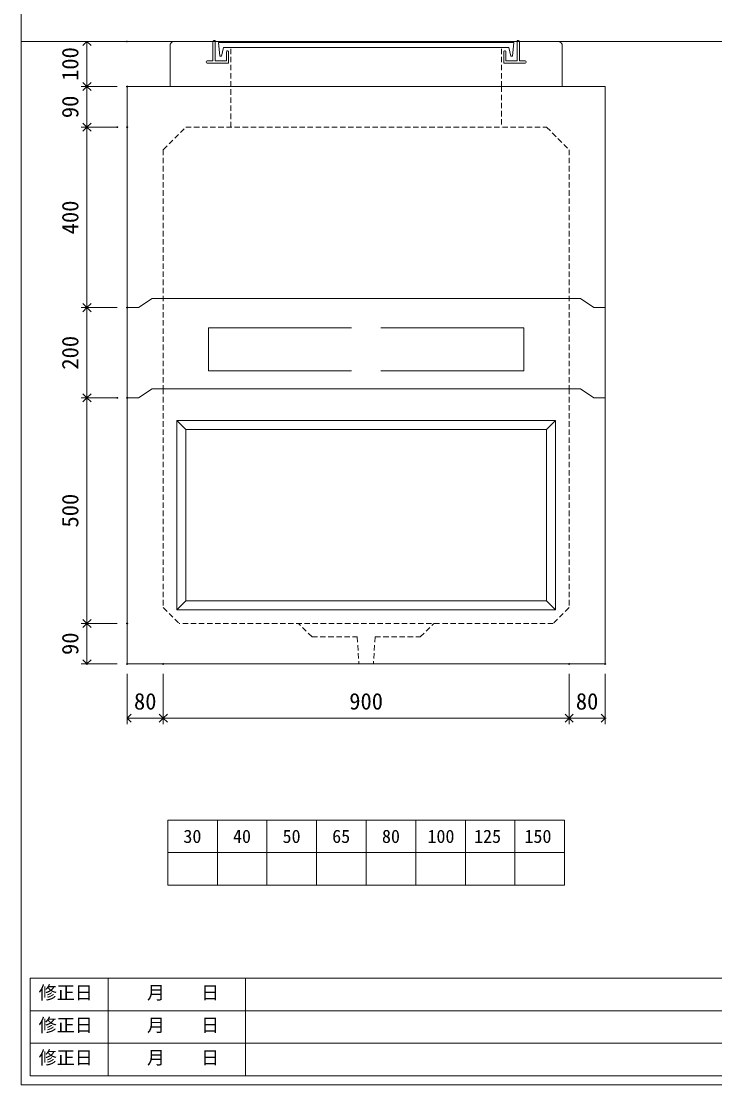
# Model space of a CAD drawing. Units: millimetres, scale not verified. Extents: x -4890 to 18490, y -2328 to 2328.
# Drawn here: x -1230 to 308, y -1947 to 410 of the extents above; entities that cross this region are included whole.
import ezdxf
from ezdxf.enums import TextEntityAlignment as Align

# ---------------------------------------------------------------- set-up
doc = ezdxf.new("R2010")
doc.units = ezdxf.units.MM
doc.header["$LTSCALE"] = 10
doc.header["$PDMODE"] = 32
doc.header["$PDSIZE"] = 2
doc.linetypes.add('DASHED1', pattern=[1.8, 1.2, -0.6])
doc.linetypes.add('USER2', pattern=[50.8, 31.75, -6.35, 6.35, -6.35])
doc.layers.add('0-1_Defpoints', color=7, linetype='Continuous')
for name, color, linetype, lineweight in [('0-2_waku', 7, 'Continuous', 18), ('0-3_gaikei', 7, 'Continuous', 18), ('0-4_kakure', 7, 'DASHED1', 5), ('0-5_sunpou', 7, 'Continuous', 5), ('0-9_uchigawa', 6, 'Continuous', 18), ('0-B_futa', 3, 'Continuous', 18), ('0-C_GL', 4, 'Continuous', 18), ('0-E_文字１', 7, 'Continuous', 18), ('1-3_uchigawa2', 6, 'USER2', 18)]:
    doc.layers.add(name, color=color, linetype=linetype, lineweight=lineweight)
doc.styles.add('ＭＳ ゴシック', font='')
doc.styles.get('ＭＳ ゴシック').set_extended_font_data('MS Gothic')

# ---------------------------------------------------------------- blocks, each defined once
blk = doc.blocks.new('_Open90')
at = {"layer": '0-5_sunpou'}
blk.add_line((0, 0), (-1, 0), dxfattribs=at)
blk.add_lwpolyline([(-0.5, 0.5), (0, 0), (-0.5, -0.5)], dxfattribs=at)
blk = doc.blocks.new('D107')
at = {"layer": '0-1_Defpoints'}
for p in [(452.32, 1752.03), (363, 1252.03), (452.32, 1252.03)]:
    blk.add_point(p, dxfattribs=at)
at = {"layer": '0-5_sunpou'}
for p, q in [((430.32, 1752.03), (350, 1752.03)), ((363, 1734.03), (363, 1270.03)), ((430.32, 1252.03), (350, 1252.03))]:
    blk.add_line(p, q, dxfattribs=at)
at = {"layer": '0-5_sunpou', "xscale": 18, "yscale": 18}
for p, rotation in [((363, 1752.03), 90), ((363, 1252.03), 270)]:
    blk.add_blockref('_Open90', p, dxfattribs=dict(at, rotation=rotation))
at = {"layer": '0-5_sunpou', "style": 'ＭＳ ゴシック'}
blk.add_text('500', height=36.66, rotation=90, dxfattribs=at).set_placement((355, 1464.53), align=Align.BOTTOM_LEFT)
blk = doc.blocks.new('D108')
at = {"layer": '0-1_Defpoints'}
for p in [(452.32, 1252.03), (363, 1162.03), (452.32, 1162.03)]:
    blk.add_point(p, dxfattribs=at)
at = {"layer": '0-5_sunpou'}
for p, q in [((430.32, 1252.03), (350, 1252.03)), ((363, 1234.03), (363, 1180.03)), ((430.32, 1162.03), (350, 1162.03))]:
    blk.add_line(p, q, dxfattribs=at)
at = {"layer": '0-5_sunpou', "xscale": 18, "yscale": 18}
for p, rotation in [((363, 1252.03), 90), ((363, 1162.03), 270)]:
    blk.add_blockref('_Open90', p, dxfattribs=dict(at, rotation=rotation))
at = {"layer": '0-5_sunpou', "style": 'ＭＳ ゴシック'}
blk.add_text('90', height=36.66, rotation=90, dxfattribs=at).set_placement((355, 1182.03), align=Align.BOTTOM_LEFT)
blk = doc.blocks.new('D109')
at = {"layer": '0-1_Defpoints'}
for p in [(452.32, 1162.03), (532.32, 1162.03), (532.32, 1042)]:
    blk.add_point(p, dxfattribs=at)
at = {"layer": '0-5_sunpou'}
for p, q in [((452.32, 1140.03), (452.32, 1029)), ((532.32, 1140.03), (532.32, 1029)), ((470.32, 1042), (514.32, 1042))]:
    blk.add_line(p, q, dxfattribs=at)
at = {"layer": '0-5_sunpou', "xscale": 18, "yscale": 18, "rotation": 180}
blk.add_blockref('_Open90', (452.32, 1042), dxfattribs=at)
at = {"layer": '0-5_sunpou', "xscale": 18, "yscale": 18}
blk.add_blockref('_Open90', (532.32, 1042), dxfattribs=at)
at = {"layer": '0-5_sunpou', "style": 'ＭＳ ゴシック'}
blk.add_text('80', height=36.66, dxfattribs=at).set_placement((467.32, 1050), align=Align.BOTTOM_LEFT)
blk = doc.blocks.new('D110')
at = {"layer": '0-1_Defpoints'}
for p in [(532.32, 1162.03), (1432.32, 1162.03), (1432.32, 1042)]:
    blk.add_point(p, dxfattribs=at)
at = {"layer": '0-5_sunpou'}
for p, q in [((532.32, 1140.03), (532.32, 1029)), ((1432.32, 1140.03), (1432.32, 1029)), ((550.32, 1042), (1414.32, 1042))]:
    blk.add_line(p, q, dxfattribs=at)
at = {"layer": '0-5_sunpou', "xscale": 18, "yscale": 18, "rotation": 180}
blk.add_blockref('_Open90', (532.32, 1042), dxfattribs=at)
at = {"layer": '0-5_sunpou', "xscale": 18, "yscale": 18}
blk.add_blockref('_Open90', (1432.32, 1042), dxfattribs=at)
at = {"layer": '0-5_sunpou', "style": 'ＭＳ ゴシック'}
blk.add_text('900', height=36.66, dxfattribs=at).set_placement((944.82, 1050), align=Align.BOTTOM_LEFT)
blk = doc.blocks.new('D111')
at = {"layer": '0-1_Defpoints'}
for p in [(1432.32, 1162.03), (1512.32, 1162.03), (1512.32, 1042)]:
    blk.add_point(p, dxfattribs=at)
at = {"layer": '0-5_sunpou'}
for p, q in [((1432.32, 1140.03), (1432.32, 1029)), ((1512.32, 1140.03), (1512.32, 1029)), ((1450.32, 1042), (1494.32, 1042))]:
    blk.add_line(p, q, dxfattribs=at)
at = {"layer": '0-5_sunpou', "xscale": 18, "yscale": 18, "rotation": 180}
blk.add_blockref('_Open90', (1432.32, 1042), dxfattribs=at)
at = {"layer": '0-5_sunpou', "xscale": 18, "yscale": 18}
blk.add_blockref('_Open90', (1512.32, 1042), dxfattribs=at)
at = {"layer": '0-5_sunpou', "style": 'ＭＳ ゴシック'}
blk.add_text('80', height=36.66, dxfattribs=at).set_placement((1447.32, 1050), align=Align.BOTTOM_LEFT)
blk = doc.blocks.new('D112')
at = {"layer": '0-1_Defpoints'}
for p in [(451.54, 2542.03), (363, 2442.03), (452.32, 2442.03)]:
    blk.add_point(p, dxfattribs=at)
at = {"layer": '0-5_sunpou'}
for p, q in [((429.54, 2542.03), (350, 2542.03)), ((363, 2524.03), (363, 2460.03)), ((430.32, 2442.03), (350, 2442.03))]:
    blk.add_line(p, q, dxfattribs=at)
at = {"layer": '0-5_sunpou', "xscale": 18, "yscale": 18}
for p, rotation in [((363, 2542.03), 90), ((363, 2442.03), 270)]:
    blk.add_blockref('_Open90', p, dxfattribs=dict(at, rotation=rotation))
at = {"layer": '0-5_sunpou', "style": 'ＭＳ ゴシック'}
blk.add_text('100', height=36.66, rotation=90, dxfattribs=at).set_placement((355, 2454.53), align=Align.BOTTOM_LEFT)
blk = doc.blocks.new('D113')
at = {"layer": '0-1_Defpoints'}
for p in [(452.32, 2442.03), (363, 2352.03), (452.32, 2352.03)]:
    blk.add_point(p, dxfattribs=at)
at = {"layer": '0-5_sunpou'}
for p, q in [((430.32, 2442.03), (350, 2442.03)), ((363, 2424.03), (363, 2370.03)), ((430.32, 2352.03), (350, 2352.03))]:
    blk.add_line(p, q, dxfattribs=at)
at = {"layer": '0-5_sunpou', "xscale": 18, "yscale": 18}
for p, rotation in [((363, 2442.03), 90), ((363, 2352.03), 270)]:
    blk.add_blockref('_Open90', p, dxfattribs=dict(at, rotation=rotation))
at = {"layer": '0-5_sunpou', "style": 'ＭＳ ゴシック'}
blk.add_text('90', height=36.66, rotation=90, dxfattribs=at).set_placement((355, 2372.03), align=Align.BOTTOM_LEFT)
blk = doc.blocks.new('D114')
at = {"layer": '0-1_Defpoints'}
for p in [(430.32, 2352.03), (363, 1952.03), (452.32, 1952.03)]:
    blk.add_point(p, dxfattribs=at)
at = {"layer": '0-5_sunpou'}
for p, q in [((408.32, 2352.03), (350, 2352.03)), ((363, 2334.03), (363, 1970.03)), ((430.32, 1952.03), (350, 1952.03))]:
    blk.add_line(p, q, dxfattribs=at)
at = {"layer": '0-5_sunpou', "xscale": 18, "yscale": 18}
for p, rotation in [((363, 2352.03), 90), ((363, 1952.03), 270)]:
    blk.add_blockref('_Open90', p, dxfattribs=dict(at, rotation=rotation))
at = {"layer": '0-5_sunpou', "style": 'ＭＳ ゴシック'}
blk.add_text('400', height=36.66, rotation=90, dxfattribs=at).set_placement((355, 2114.53), align=Align.BOTTOM_LEFT)
blk = doc.blocks.new('D115')
at = {"layer": '0-1_Defpoints'}
for p in [(452.32, 1952.03), (363, 1752.03), (430.32, 1752.03)]:
    blk.add_point(p, dxfattribs=at)
at = {"layer": '0-5_sunpou'}
for p, q in [((430.32, 1952.03), (350, 1952.03)), ((363, 1934.03), (363, 1770.03)), ((408.32, 1752.03), (350, 1752.03))]:
    blk.add_line(p, q, dxfattribs=at)
at = {"layer": '0-5_sunpou', "xscale": 18, "yscale": 18}
for p, rotation in [((363, 1952.03), 90), ((363, 1752.03), 270)]:
    blk.add_blockref('_Open90', p, dxfattribs=dict(at, rotation=rotation))
at = {"layer": '0-5_sunpou', "style": 'ＭＳ ゴシック'}
blk.add_text('200', height=36.66, rotation=90, dxfattribs=at).set_placement((355, 1814.53), align=Align.BOTTOM_LEFT)

msp = doc.modelspace()

# ---------------------------------------------------------------- linework, layer by layer
at = {"layer": '0-2_waku'}
for p, q in [((-1230.06, 2328), (-1230.06, -1947)), ((-905.06, -1360.34), (-25.06, -1360.34)), ((-905.06, -1360.34), (-905.06, -1504.34)), ((-905.06, -1360.34), (-905.06, -1504.34)), ((-905.06, -1360.34), (-905.06, -1504.34)), ((-905.06, -1360.34), (-905.06, -1504.34)), ((-795.06, -1360.34), (-795.06, -1504.34)), ((-685.06, -1360.34), (-685.06, -1504.34)), ((-685.06, -1360.34), (-685.06, -1504.34)), ((-575.06, -1360.34), (-575.06, -1504.34)), ((-465.06, -1360.34), (-465.06, -1504.34)), ((-355.06, -1360.34), (-355.06, -1504.34)), ((-245.06, -1360.34), (-245.06, -1504.34)), ((-135.06, -1360.34), (-135.06, -1504.34)), ((-25.06, -1360.34), (-25.06, -1504.34)), ((-905.06, -1432.34), (-25.06, -1432.34)), ((-905.06, -1504.34), (-25.06, -1504.34)), ((-1210.06, -1711), (-1210.06, -1927)), ((-1210.06, -1711), (817.94, -1711)), ((-1037.56, -1711), (-1037.56, -1927)), ((-732.56, -1711), (-732.56, -1927)), ((-732.56, -1711), (-732.56, -1927)), ((-1210.06, -1783), (817.94, -1783)), ((-1210.06, -1855), (529.94, -1855)), ((-1210.06, -1927), (817.94, -1927)), ((-1230.06, -1947), (4889.94, -1947)), ((-1230.06, -1947), (4889.94, -1947))]:
    msp.add_line(p, q, dxfattribs=at)
at = {"layer": '0-3_gaikei'}
for p, q in [((-900.06, 265.66), (-900.06, 355.66)), ((-890.06, 365.66), (-805.06, 365.66)), ((-125.06, 365.66), (-40.06, 365.66)), ((-30.06, 265.66), (-30.06, 355.66)), ((-995.06, 265.66), (64.94, 265.66)), ((-995.06, 265.66), (-995.06, -1014.34)), ((-900.06, 265.66), (-790.06, 265.66)), ((-865.06, 265.66), (-65.06, 265.66)), ((-30.06, 265.66), (-140.06, 265.66)), ((64.94, 265.66), (64.94, -1014.34)), ((-970.06, -224.34), (-940.06, -204.34)), ((-940.06, -204.34), (9.94, -204.34)), ((9.94, -204.34), (39.94, -224.34)), ((-970.06, -224.34), (-995.06, -224.34)), ((39.94, -224.34), (64.94, -224.34)), ((-970.06, -424.34), (-940.06, -404.34)), ((-940.06, -404.34), (9.94, -404.34)), ((-940.06, -404.34), (9.94, -404.34)), ((9.94, -404.34), (39.94, -424.34)), ((-970.06, -424.34), (-995.06, -424.34)), ((39.94, -424.34), (64.94, -424.34)), ((64.94, -1014.34), (-995.06, -1014.34))]:
    msp.add_line(p, q, dxfattribs=at)
for centre, radius, start, end in [((-890.64, 356.24), 9.44, 86.47383, 183.52617), ((-39.73, 355.99), 9.68, 358.04251, 91.95749)]:
    msp.add_arc(centre, radius, start, end, dxfattribs=at)
at = {"layer": '0-4_kakure'}
for p, q in [((-165.06, 265.66), (-165.06, 352.16)), ((-165.06, 265.66), (-165.06, 175.66)), ((-915.06, 125.66), (-865.06, 175.66)), ((-865.06, 175.66), (-65.06, 175.66)), ((-65.06, 175.66), (-15.06, 125.66)), ((-915.06, 125.66), (-915.06, -404.34)), ((-15.06, 125.66), (-15.06, -404.34)), ((-915.06, -404.34), (-915.06, -889.34)), ((-15.06, -404.34), (-15.06, -889.34)), ((-915.06, -889.34), (-880.06, -924.34)), ((-15.06, -889.34), (-50.06, -924.34)), ((-50.06, -924.34), (-880.06, -924.34)), ((-585.06, -954.34), (-615.06, -924.34)), ((-345.06, -954.34), (-315.06, -924.34)), ((-585.06, -954.34), (-485.06, -954.34)), ((-485.06, -954.34), (-481.06, -1014.34)), ((-445.06, -954.34), (-449.06, -1014.34)), ((-445.06, -954.34), (-345.06, -954.34))]:
    msp.add_line(p, q, dxfattribs=at)
msp.add_lwpolyline([(-765.06, 175.66), (-765.06, 265.66), (-765.06, 352.16)], dxfattribs=at)
at = {"layer": '0-9_uchigawa'}
for p, q in [((-885.06, -474.34), (-885.06, -894.34)), ((-885.06, -474.34), (-465.06, -474.34)), ((-885.06, -474.34), (-865.06, -494.34)), ((-865.06, -494.34), (-865.06, -874.34)), ((-865.06, -494.34), (-465.06, -494.34)), ((-865.06, -494.34), (-465.06, -494.34)), ((-465.06, -474.34), (-45.06, -474.34)), ((-465.06, -474.34), (-45.06, -474.34)), ((-465.06, -494.34), (-65.06, -494.34)), ((-45.06, -474.34), (-65.06, -494.34)), ((-65.06, -494.34), (-65.06, -874.34)), ((-45.06, -474.34), (-45.06, -894.34)), ((-865.06, -874.34), (-885.06, -894.34)), ((-885.06, -894.34), (-465.06, -894.34)), ((-865.06, -874.34), (-465.06, -874.34)), ((-465.06, -874.34), (-65.06, -874.34)), ((-465.06, -894.34), (-45.06, -894.34)), ((-65.06, -874.34), (-45.06, -894.34))]:
    msp.add_line(p, q, dxfattribs=at)
at = {"layer": '0-B_futa'}
for p, q in [((-805.06, 365.66), (-805.06, 322.66)), ((-803.06, 367.66), (-800.06, 367.66)), ((-800.06, 367.66), (-800.06, 322.66)), ((-792.25, 363.16), (-137.92, 363.16)), ((-792.25, 363.16), (-789.76, 333.16)), ((-137.92, 363.16), (-140.17, 333.16)), ((-130.06, 367.66), (-130.06, 322.66)), ((-130.06, 367.66), (-127.06, 367.66)), ((-125.06, 365.66), (-125.06, 322.66)), ((-789.76, 333.16), (-786.05, 333.16)), ((-781.73, 352.16), (-786.05, 333.16)), ((-781.73, 352.16), (-148.39, 352.16)), ((-775.06, 342.66), (-775.06, 322.66)), ((-773.06, 344.66), (-772.06, 344.66)), ((-770.06, 342.66), (-770.06, 317.66)), ((-160.06, 342.66), (-160.06, 317.66)), ((-157.06, 344.66), (-158.06, 344.66)), ((-155.06, 342.66), (-155.06, 322.66)), ((-148.39, 352.16), (-144.07, 333.16)), ((-140.17, 333.16), (-144.07, 333.16)), ((-820.06, 320.66), (-820.06, 319.66)), ((-818.06, 322.66), (-805.06, 322.66)), ((-770.06, 317.66), (-818.06, 317.66)), ((-800.06, 322.66), (-775.06, 322.66)), ((-160.06, 317.66), (-112.06, 317.66)), ((-130.06, 322.66), (-155.06, 322.66)), ((-112.06, 322.66), (-125.06, 322.66)), ((-110.06, 320.66), (-110.06, 319.66))]:
    msp.add_line(p, q, dxfattribs=at)
for centre, start, end in [((-803.06, 365.66), 90, 180), ((-127.06, 365.66), 0, 90), ((-773.06, 342.66), 90, 180), ((-772.06, 342.66), 0, 90), ((-158.06, 342.66), 90, 180), ((-157.06, 342.66), 0, 90), ((-818.06, 320.66), 90, 180), ((-818.06, 319.66), 180, 270), ((-112.06, 320.66), 0, 90), ((-112.06, 319.66), 270, 0)]:
    msp.add_arc(centre, 2, start, end, dxfattribs=at)
at = {"layer": '0-C_GL'}
msp.add_line((-1230.06, 365.66), (4889.94, 365.66), dxfattribs=at)
at = {"layer": '1-3_uchigawa2'}
for p, q in [((-815.06, -269.34), (-465.06, -269.34)), ((-815.06, -269.34), (-815.06, -364.34)), ((-115.06, -269.34), (-465.06, -269.34)), ((-115.06, -269.34), (-115.06, -364.34)), ((-815.06, -364.34), (-465.06, -364.34)), ((-115.06, -364.34), (-465.06, -364.34))]:
    msp.add_line(p, q, dxfattribs=at)

# ---------------------------------------------------------------- block references
at = {"layer": '0-5_sunpou'}
for name in ['D112', 'D113', 'D114', 'D115', 'D107', 'D108', 'D109', 'D110', 'D111']:
    msp.add_blockref(name, (-1447.37, -2176.37), dxfattribs=at)

# ---------------------------------------------------------------- texts
at = {"layer": '0-E_文字１', "style": 'ＭＳ ゴシック'}
for s, p in [('30', (-870.45, -1419.8)), ('40', (-760.45, -1419.8)), ('50', (-650.45, -1419.8)), ('65', (-540.45, -1419.8)), ('80', (-430.04, -1419.8)), ('100', (-329.17, -1419.8)), ('125', (-225.78, -1419.8)), ('150', (-114.02, -1419.8)), ('修正日', (-1191.41, -1766.3)), ('\u3000\u3000月\u3000\u3000日', (-1031.26, -1766.3)), ('修正日', (-1191.41, -1838.3)), ('\u3000\u3000月\u3000\u3000日', (-1031.26, -1838.3)), ('修正日', (-1191.41, -1910.3)), ('\u3000\u3000月\u3000\u3000日', (-1031.26, -1910.3))]:
    msp.add_text(s, height=29.33, dxfattribs=at).set_placement(p, align=Align.BOTTOM_LEFT)

doc.saveas('drawing.dxf')
